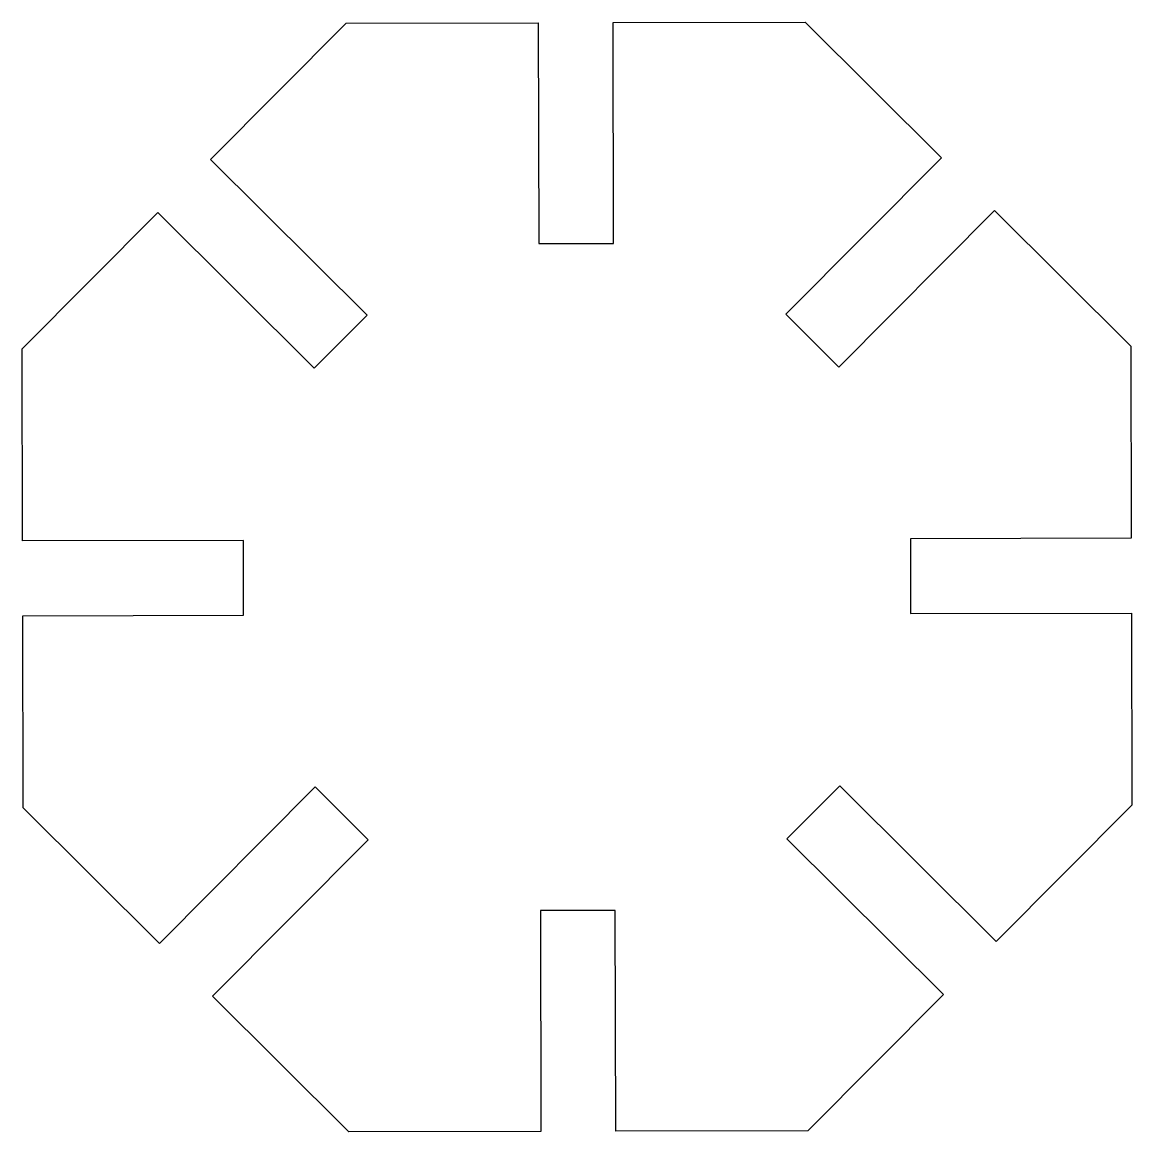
# Model space of a CAD drawing. Header units: millimetres. Extents: x -23.1 to 23.1, y -23.1 to 23.1.
import ezdxf

# ---------------------------------------------------------------- set-up
doc = ezdxf.new("R2010")
doc.units = ezdxf.units.MM
doc.layers.get('0').update_dxf_attribs({"linetype": 'CONTINUOUS'})

msp = doc.modelspace()

# ---------------------------------------------------------------- linework, layer by layer
msp.add_lwpolyline([(-10.95, 8.698), (-8.749, 10.909), (-15.27, 17.399), (-9.622, 23.074), (-1.615, 23.093), (-1.593, 13.893), (1.527, 13.901), (1.505, 23.101), (9.513, 23.12), (15.188, 17.471), (8.698, 10.95), (10.909, 8.749), (17.399, 15.27), (23.074, 9.622), (23.093, 1.615), (13.893, 1.593), (13.901, -1.527), (23.101, -1.505), (23.12, -9.513), (17.471, -15.188), (10.95, -8.698), (8.749, -10.909), (15.27, -17.399), (9.622, -23.074), (1.615, -23.093), (1.593, -13.893), (-1.527, -13.901), (-1.505, -23.101), (-9.513, -23.12), (-15.188, -17.471), (-8.698, -10.95), (-10.909, -8.749), (-17.399, -15.27), (-23.074, -9.622), (-23.093, -1.615), (-13.893, -1.593), (-13.901, 1.527), (-23.101, 1.505), (-23.12, 9.513), (-17.471, 15.188)], close=True)

doc.saveas('drawing.dxf')
